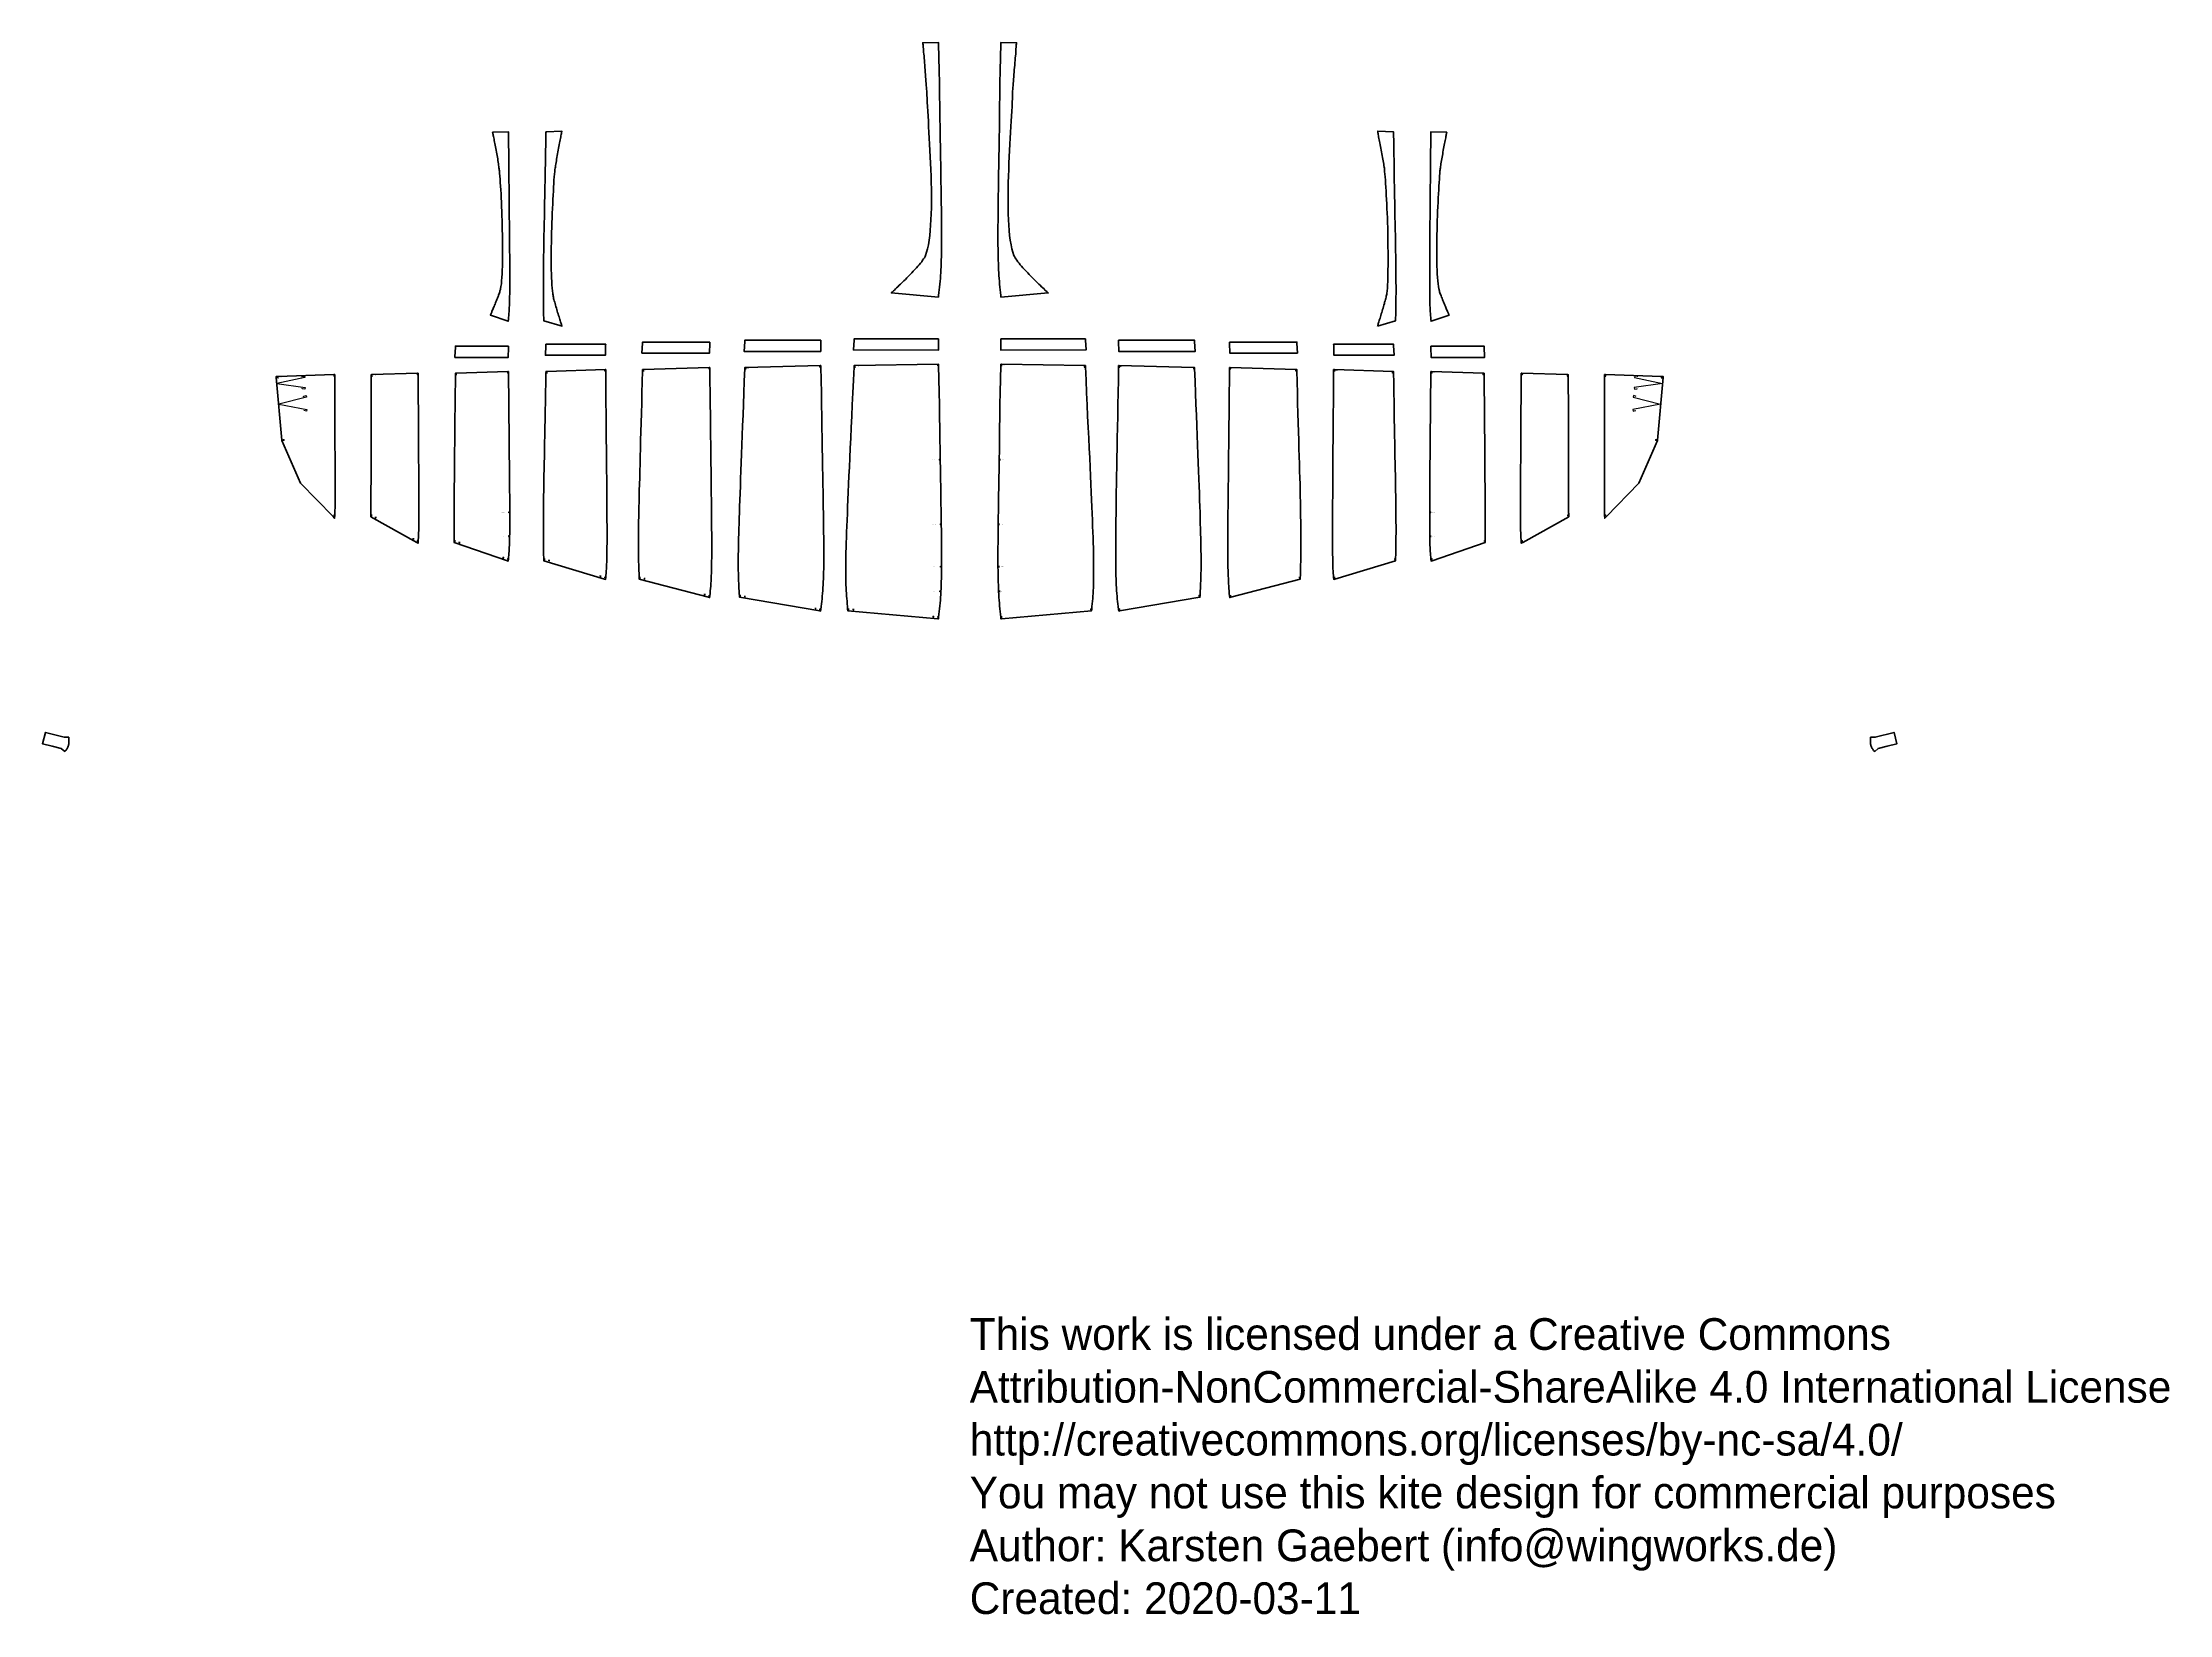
# Model space of a CAD drawing. Header units: millimetres. Extents: x -5850 to 7569, y -5370 to 4550.
import ezdxf

# ---------------------------------------------------------------- set-up
doc = ezdxf.new("R2010")
doc.units = ezdxf.units.MM
doc.layers.add('CUT', color=6, linetype='Continuous', lineweight=50)
doc.layers.add('PEN', color=5, linetype='Continuous')
doc.layers.add('TEXT', color=3, linetype='Continuous')

msp = doc.modelspace()

# ---------------------------------------------------------------- linework, layer by layer
at = {"layer": 'CUT'}
for points in [[(-296, 4548), (-296, 4547), (-295, 4545), (-295, 4541), (-294, 4535), (-294, 4528), (-293, 4520), (-292, 4511), (-292, 4501), (-291, 4489), (-290, 4477), (-288, 4465), (-287, 4451), (-286, 4437), (-285, 4423), (-284, 4408), (-283, 4393), (-281, 4378), (-280, 4363), (-279, 4348), (-278, 4333), (-277, 4319), (-276, 4305), (-275, 4291), (-274, 4278), (-273, 4266), (-272, 4254), (-271, 4244), (-271, 4234), (-271, 4226), (-270, 4219), (-269, 4197), (-268, 4173), (-267, 4146), (-265, 4117), (-263, 4086), (-261, 4053), (-259, 4019), (-257, 3983), (-255, 3946), (-253, 3908), (-251, 3869), (-249, 3829), (-247, 3788), (-246, 3748), (-244, 3707), (-243, 3666), (-242, 3625), (-242, 3585), (-242, 3546), (-242, 3507), (-243, 3469), (-245, 3432), (-247, 3397), (-249, 3364), (-252, 3332), (-256, 3302), (-261, 3274), (-266, 3249), (-272, 3226), (-279, 3205), (-282, 3199), (-286, 3192), (-291, 3184), (-297, 3176), (-303, 3167), (-311, 3158), (-319, 3148), (-327, 3138), (-336, 3128), (-346, 3118), (-356, 3107), (-366, 3097), (-376, 3086), (-386, 3076), (-396, 3065), (-406, 3055), (-416, 3045), (-426, 3036), (-436, 3026), (-445, 3018), (-453, 3009), (-461, 3002), (-469, 2995), (-475, 2988), (-481, 2983), (-486, 2978), (-490, 2975), (-493, 2972), (-495, 2970), (-495, 2970), (-495, 2970), (-197, 2944), (-197, 2944), (-196, 2953), (-194, 2972), (-192, 2990), (-190, 3007), (-188, 3025), (-187, 3043), (-185, 3061), (-184, 3079), (-183, 3097), (-182, 3116), (-181, 3135), (-181, 3156), (-180, 3177), (-179, 3199), (-179, 3222), (-179, 3247), (-178, 3272), (-178, 3300), (-178, 3328), (-178, 3359), (-178, 3391), (-179, 3425), (-179, 3461), (-179, 3499), (-180, 3539), (-180, 3581), (-181, 3626), (-182, 3673), (-182, 3722), (-183, 3774), (-184, 3829), (-185, 3886), (-186, 3947), (-187, 4010), (-188, 4076), (-189, 4146), (-190, 4218), (-191, 4294), (-193, 4373), (-194, 4456), (-196, 4542), (-196, 4550), (-296, 4548), (-196, 4550)], [(296, 4548), (296, 4547), (295, 4545), (295, 4541), (294, 4535), (294, 4528), (293, 4520), (292, 4511), (292, 4501), (291, 4489), (290, 4477), (288, 4465), (287, 4451), (286, 4437), (285, 4423), (284, 4408), (283, 4393), (281, 4378), (280, 4363), (279, 4348), (278, 4333), (277, 4319), (276, 4305), (275, 4291), (274, 4278), (273, 4266), (272, 4254), (271, 4244), (271, 4234), (271, 4226), (270, 4219), (269, 4197), (268, 4173), (267, 4146), (265, 4117), (263, 4086), (261, 4053), (259, 4019), (257, 3983), (255, 3946), (253, 3908), (251, 3869), (249, 3829), (247, 3788), (246, 3748), (244, 3707), (243, 3666), (242, 3625), (242, 3585), (242, 3546), (242, 3507), (243, 3469), (245, 3432), (247, 3397), (249, 3364), (252, 3332), (256, 3302), (261, 3274), (266, 3249), (272, 3226), (279, 3205), (282, 3199), (286, 3192), (291, 3184), (297, 3176), (303, 3167), (311, 3158), (319, 3148), (327, 3138), (336, 3128), (346, 3118), (356, 3107), (366, 3097), (376, 3086), (386, 3076), (396, 3065), (406, 3055), (416, 3045), (426, 3036), (436, 3026), (445, 3018), (453, 3009), (461, 3002), (469, 2995), (475, 2988), (481, 2983), (486, 2978), (490, 2975), (493, 2972), (495, 2970), (495, 2970), (495, 2970), (197, 2944), (197, 2944), (196, 2953), (194, 2972), (192, 2990), (190, 3007), (188, 3025), (187, 3043), (185, 3061), (184, 3079), (183, 3097), (182, 3116), (181, 3135), (181, 3156), (180, 3177), (179, 3199), (179, 3222), (179, 3247), (178, 3272), (178, 3300), (178, 3328), (178, 3359), (178, 3391), (179, 3425), (179, 3461), (179, 3499), (180, 3539), (180, 3581), (181, 3626), (182, 3673), (182, 3722), (183, 3774), (184, 3829), (185, 3886), (186, 3947), (187, 4010), (188, 4076), (189, 4146), (190, 4218), (191, 4294), (193, 4373), (194, 4456), (196, 4542), (196, 4550), (296, 4548), (196, 4550)], [(-3010, 3984), (-3010, 3983), (-3009, 3982), (-3009, 3979), (-3008, 3974), (-3007, 3969), (-3006, 3963), (-3004, 3957), (-3003, 3949), (-3001, 3941), (-3000, 3932), (-2998, 3922), (-2996, 3913), (-2994, 3902), (-2992, 3892), (-2990, 3881), (-2988, 3870), (-2986, 3859), (-2984, 3848), (-2982, 3837), (-2980, 3826), (-2978, 3815), (-2977, 3805), (-2975, 3795), (-2973, 3785), (-2972, 3776), (-2971, 3767), (-2970, 3760), (-2969, 3752), (-2968, 3746), (-2967, 3741), (-2966, 3725), (-2965, 3707), (-2963, 3688), (-2962, 3667), (-2960, 3644), (-2959, 3620), (-2957, 3595), (-2956, 3569), (-2955, 3542), (-2953, 3514), (-2952, 3485), (-2951, 3456), (-2950, 3427), (-2949, 3397), (-2949, 3367), (-2948, 3337), (-2948, 3307), (-2947, 3278), (-2947, 3249), (-2947, 3220), (-2947, 3192), (-2948, 3165), (-2948, 3139), (-2949, 3114), (-2950, 3091), (-2952, 3068), (-2954, 3047), (-2955, 3028), (-2958, 3010), (-2960, 2995), (-2961, 2991), (-2962, 2987), (-2964, 2982), (-2965, 2976), (-2967, 2970), (-2969, 2964), (-2972, 2958), (-2974, 2951), (-2977, 2944), (-2980, 2936), (-2983, 2929), (-2985, 2922), (-2989, 2914), (-2992, 2907), (-2995, 2899), (-2998, 2892), (-3001, 2885), (-3004, 2878), (-3006, 2871), (-3009, 2865), (-3012, 2859), (-3014, 2853), (-3016, 2848), (-3018, 2844), (-3020, 2840), (-3021, 2836), (-3023, 2834), (-3024, 2832), (-3024, 2830), (-3024, 2830), (-3024, 2830), (-2911, 2791), (-2911, 2791), (-2910, 2803), (-2909, 2815), (-2908, 2828), (-2907, 2840), (-2906, 2852), (-2905, 2865), (-2905, 2878), (-2904, 2891), (-2904, 2904), (-2903, 2918), (-2903, 2932), (-2903, 2947), (-2902, 2963), (-2902, 2979), (-2902, 2997), (-2902, 3015), (-2902, 3034), (-2902, 3054), (-2902, 3076), (-2902, 3098), (-2902, 3122), (-2902, 3148), (-2902, 3175), (-2902, 3203), (-2903, 3233), (-2903, 3264), (-2903, 3297), (-2904, 3332), (-2904, 3369), (-2904, 3408), (-2905, 3449), (-2905, 3489), (-2905, 3536), (-2906, 3583), (-2906, 3633), (-2907, 3684), (-2907, 3738), (-2908, 3794), (-2908, 3853), (-2909, 3911), (-2910, 3979), (-2910, 3987), (-3010, 3984), (-2910, 3987)], [(-2572, 2759), (-2572, 2759), (-2573, 2761), (-2574, 2763), (-2575, 2767), (-2576, 2771), (-2578, 2776), (-2580, 2782), (-2582, 2788), (-2584, 2795), (-2586, 2803), (-2589, 2811), (-2591, 2819), (-2594, 2828), (-2597, 2837), (-2600, 2846), (-2602, 2855), (-2605, 2865), (-2608, 2874), (-2611, 2884), (-2613, 2893), (-2616, 2902), (-2618, 2911), (-2621, 2920), (-2623, 2928), (-2625, 2935), (-2627, 2943), (-2628, 2949), (-2629, 2956), (-2631, 2961), (-2631, 2966), (-2633, 2982), (-2635, 3000), (-2636, 3020), (-2637, 3042), (-2638, 3065), (-2639, 3090), (-2640, 3116), (-2640, 3143), (-2640, 3170), (-2640, 3199), (-2640, 3229), (-2640, 3259), (-2639, 3289), (-2638, 3320), (-2638, 3351), (-2637, 3382), (-2636, 3412), (-2635, 3443), (-2634, 3473), (-2632, 3502), (-2631, 3531), (-2630, 3559), (-2628, 3586), (-2627, 3612), (-2626, 3637), (-2624, 3660), (-2623, 3682), (-2621, 3702), (-2620, 3720), (-2618, 3736), (-2617, 3742), (-2617, 3748), (-2616, 3756), (-2614, 3764), (-2613, 3773), (-2612, 3782), (-2610, 3792), (-2608, 3803), (-2606, 3814), (-2604, 3825), (-2602, 3836), (-2600, 3848), (-2598, 3860), (-2596, 3871), (-2594, 3883), (-2592, 3894), (-2590, 3905), (-2588, 3916), (-2586, 3926), (-2584, 3936), (-2582, 3945), (-2580, 3954), (-2579, 3962), (-2578, 3969), (-2576, 3975), (-2575, 3980), (-2575, 3985), (-2574, 3988), (-2574, 3990), (-2573, 3990), (-2573, 3990), (-2673, 3987), (-2673, 3987), (-2674, 3979), (-2675, 3915), (-2676, 3854), (-2677, 3795), (-2678, 3738), (-2679, 3684), (-2680, 3633), (-2681, 3584), (-2682, 3536), (-2683, 3492), (-2683, 3449), (-2684, 3408), (-2685, 3369), (-2686, 3332), (-2686, 3298), (-2687, 3264), (-2687, 3233), (-2688, 3203), (-2688, 3175), (-2688, 3148), (-2689, 3123), (-2689, 3099), (-2689, 3076), (-2689, 3055), (-2689, 3034), (-2690, 3015), (-2690, 2997), (-2690, 2980), (-2690, 2963), (-2689, 2947), (-2689, 2933), (-2689, 2918), (-2689, 2904), (-2689, 2891), (-2689, 2878), (-2688, 2865), (-2688, 2853), (-2688, 2840), (-2688, 2828), (-2687, 2815), (-2687, 2803), (-2687, 2794), (-2687, 2794), (-2572, 2759)], [(2572, 2759), (2572, 2759), (2573, 2761), (2574, 2763), (2575, 2767), (2576, 2771), (2578, 2776), (2580, 2782), (2582, 2788), (2584, 2795), (2586, 2803), (2589, 2811), (2591, 2819), (2594, 2828), (2597, 2837), (2600, 2846), (2602, 2855), (2605, 2865), (2608, 2874), (2611, 2884), (2613, 2893), (2616, 2902), (2618, 2911), (2621, 2920), (2623, 2928), (2625, 2935), (2627, 2943), (2628, 2949), (2629, 2956), (2631, 2961), (2631, 2966), (2633, 2982), (2635, 3000), (2636, 3020), (2637, 3042), (2638, 3065), (2639, 3090), (2639, 3116), (2640, 3143), (2640, 3170), (2640, 3199), (2640, 3229), (2639, 3259), (2639, 3289), (2638, 3320), (2638, 3351), (2637, 3382), (2636, 3412), (2635, 3443), (2634, 3473), (2632, 3502), (2631, 3531), (2630, 3559), (2628, 3586), (2627, 3612), (2626, 3637), (2624, 3660), (2623, 3682), (2621, 3702), (2620, 3720), (2618, 3736), (2617, 3742), (2617, 3748), (2616, 3756), (2614, 3764), (2613, 3773), (2612, 3782), (2610, 3792), (2608, 3803), (2606, 3814), (2604, 3825), (2602, 3836), (2600, 3848), (2598, 3860), (2596, 3871), (2594, 3883), (2592, 3894), (2590, 3905), (2588, 3916), (2586, 3926), (2584, 3936), (2582, 3945), (2580, 3954), (2579, 3962), (2578, 3969), (2576, 3975), (2575, 3980), (2575, 3985), (2574, 3988), (2574, 3990), (2573, 3990), (2573, 3990), (2673, 3987), (2673, 3987), (2674, 3979), (2675, 3915), (2676, 3854), (2677, 3795), (2678, 3738), (2679, 3684), (2680, 3633), (2681, 3584), (2682, 3536), (2683, 3492), (2683, 3449), (2684, 3408), (2685, 3369), (2686, 3332), (2686, 3298), (2687, 3264), (2687, 3233), (2688, 3203), (2688, 3175), (2688, 3148), (2689, 3123), (2689, 3099), (2689, 3076), (2689, 3055), (2689, 3034), (2690, 3015), (2690, 2997), (2690, 2980), (2690, 2963), (2689, 2947), (2689, 2933), (2689, 2918), (2689, 2904), (2689, 2891), (2689, 2878), (2688, 2865), (2688, 2853), (2688, 2840), (2688, 2828), (2687, 2815), (2687, 2803), (2687, 2794), (2687, 2794), (2572, 2759)], [(3010, 3984), (3010, 3983), (3009, 3982), (3009, 3979), (3008, 3974), (3007, 3969), (3006, 3963), (3004, 3957), (3003, 3949), (3001, 3941), (3000, 3932), (2998, 3922), (2996, 3913), (2994, 3902), (2992, 3892), (2990, 3881), (2988, 3870), (2986, 3859), (2984, 3848), (2982, 3837), (2980, 3826), (2978, 3815), (2977, 3805), (2975, 3795), (2973, 3785), (2972, 3776), (2971, 3767), (2970, 3760), (2969, 3752), (2968, 3746), (2967, 3741), (2966, 3725), (2965, 3707), (2963, 3688), (2962, 3667), (2960, 3644), (2959, 3620), (2957, 3595), (2956, 3569), (2955, 3542), (2953, 3514), (2952, 3485), (2951, 3456), (2950, 3427), (2949, 3397), (2949, 3367), (2948, 3337), (2948, 3307), (2947, 3278), (2947, 3249), (2947, 3220), (2947, 3192), (2948, 3165), (2948, 3139), (2949, 3114), (2950, 3091), (2952, 3068), (2954, 3047), (2955, 3028), (2958, 3010), (2960, 2995), (2961, 2991), (2962, 2987), (2964, 2982), (2965, 2976), (2967, 2970), (2969, 2964), (2972, 2958), (2974, 2951), (2977, 2944), (2980, 2936), (2983, 2929), (2985, 2922), (2989, 2914), (2992, 2907), (2995, 2899), (2998, 2892), (3001, 2885), (3004, 2878), (3006, 2871), (3009, 2865), (3012, 2859), (3014, 2853), (3016, 2848), (3018, 2844), (3020, 2840), (3021, 2836), (3023, 2834), (3024, 2832), (3024, 2830), (3024, 2830), (3024, 2830), (2911, 2791), (2911, 2791), (2910, 2803), (2909, 2815), (2908, 2828), (2907, 2840), (2906, 2852), (2905, 2865), (2905, 2878), (2904, 2891), (2904, 2904), (2903, 2918), (2903, 2932), (2903, 2947), (2902, 2963), (2902, 2979), (2902, 2997), (2902, 3015), (2902, 3034), (2902, 3054), (2902, 3076), (2902, 3098), (2902, 3122), (2902, 3148), (2902, 3175), (2902, 3203), (2903, 3233), (2903, 3264), (2903, 3297), (2904, 3332), (2904, 3369), (2904, 3408), (2905, 3449), (2905, 3489), (2905, 3536), (2906, 3583), (2906, 3633), (2907, 3684), (2907, 3738), (2908, 3794), (2908, 3853), (2909, 3911), (2910, 3979), (2910, 3987), (3010, 3984), (2910, 3987)], [(-2910, 2634), (-2910, 2626), (-2911, 2563), (-3248, 2563), (-3248, 2568), (-3245, 2626), (-3245, 2634), (-2910, 2634)], [(-2296, 2646), (-2297, 2638), (-2298, 2576), (-2677, 2576), (-2674, 2639), (-2674, 2646), (-2296, 2646)], [(-1640, 2660), (-1640, 2652), (-1641, 2590), (-2068, 2590), (-2064, 2652), (-2064, 2660), (-1640, 2660)], [(-939, 2671), (-939, 2663), (-940, 2601), (-1423, 2601), (-1419, 2663), (-1419, 2671), (-939, 2671)], [(-196, 2680), (-196, 2672), (-196, 2609), (-734, 2610), (-730, 2672), (-730, 2680), (-196, 2680)], [(196, 2680), (196, 2672), (196, 2609), (734, 2610), (730, 2672), (730, 2680), (196, 2680)], [(939, 2671), (939, 2663), (940, 2601), (1423, 2601), (1419, 2663), (1419, 2671), (939, 2671)], [(1640, 2660), (1640, 2652), (1641, 2590), (2068, 2590), (2064, 2652), (2064, 2660), (1640, 2660)], [(2296, 2646), (2297, 2638), (2298, 2576), (2677, 2576), (2674, 2639), (2674, 2646), (2296, 2646)], [(2910, 2634), (2910, 2626), (2911, 2563), (3248, 2563), (3248, 2568), (3245, 2626), (3245, 2634), (2910, 2634)], [(-4006, 2454), (-4006, 2446), (-4006, 2397), (-4006, 2351), (-4005, 2307), (-4005, 2264), (-4005, 2224), (-4005, 2185), (-4005, 2148), (-4005, 2113), (-4005, 2079), (-4005, 2047), (-4005, 2016), (-4005, 1987), (-4004, 1959), (-4004, 1933), (-4004, 1908), (-4004, 1884), (-4004, 1862), (-4004, 1841), (-4004, 1820), (-4004, 1801), (-4004, 1783), (-4004, 1766), (-4004, 1750), (-4004, 1735), (-4004, 1720), (-4004, 1707), (-4004, 1694), (-4004, 1681), (-4004, 1670), (-4004, 1658), (-4004, 1648), (-4004, 1638), (-4004, 1628), (-4004, 1618), (-4004, 1609), (-4005, 1600), (-4005, 1592), (-4005, 1583), (-4005, 1575), (-4006, 1566), (-4007, 1548), (-4007, 1548), (-4017, 1559), (-4222, 1770), (-4339, 2039), (-4339, 2039), (-4339, 2040), (-4375, 2435), (-4375, 2443), (-4375, 2443), (-4365, 2443), (-4011, 2454), (-4006, 2454)], [(-3480, 2464), (-3480, 2455), (-3479, 2398), (-3479, 2343), (-3479, 2290), (-3478, 2239), (-3478, 2191), (-3478, 2145), (-3478, 2100), (-3477, 2058), (-3477, 2018), (-3477, 1980), (-3477, 1943), (-3477, 1908), (-3476, 1875), (-3476, 1844), (-3476, 1814), (-3476, 1786), (-3476, 1759), (-3476, 1734), (-3476, 1710), (-3475, 1687), (-3475, 1665), (-3475, 1645), (-3475, 1626), (-3475, 1607), (-3475, 1590), (-3475, 1574), (-3475, 1558), (-3475, 1544), (-3475, 1530), (-3476, 1516), (-3476, 1504), (-3476, 1491), (-3476, 1479), (-3476, 1468), (-3477, 1457), (-3477, 1446), (-3478, 1435), (-3478, 1425), (-3479, 1414), (-3480, 1403), (-3480, 1390), (-3480, 1390), (-3489, 1395), (-3779, 1557), (-3779, 1557), (-3779, 1566), (-3779, 1575), (-3778, 1583), (-3778, 1592), (-3778, 1601), (-3778, 1609), (-3778, 1619), (-3778, 1628), (-3778, 1638), (-3778, 1648), (-3778, 1659), (-3778, 1670), (-3778, 1681), (-3778, 1694), (-3778, 1707), (-3778, 1720), (-3778, 1735), (-3778, 1750), (-3777, 1766), (-3777, 1783), (-3777, 1801), (-3777, 1820), (-3777, 1841), (-3777, 1862), (-3777, 1884), (-3777, 1908), (-3777, 1933), (-3777, 1959), (-3777, 1987), (-3777, 2016), (-3777, 2047), (-3777, 2079), (-3777, 2113), (-3777, 2148), (-3777, 2185), (-3777, 2224), (-3777, 2264), (-3777, 2307), (-3776, 2351), (-3776, 2397), (-3776, 2446), (-3776, 2453), (-3776, 2453), (-3772, 2454), (-3484, 2463), (-3480, 2464)], [(-2910, 2474), (-2910, 2466), (-2909, 2397), (-2908, 2340), (-2908, 2281), (-2907, 2225), (-2907, 2171), (-2906, 2119), (-2906, 2070), (-2905, 2023), (-2905, 1975), (-2905, 1935), (-2904, 1895), (-2904, 1856), (-2904, 1819), (-2903, 1784), (-2903, 1751), (-2903, 1719), (-2902, 1689), (-2902, 1661), (-2902, 1634), (-2902, 1609), (-2902, 1585), (-2902, 1562), (-2902, 1541), (-2902, 1521), (-2902, 1501), (-2902, 1483), (-2902, 1466), (-2902, 1450), (-2903, 1434), (-2903, 1419), (-2903, 1405), (-2904, 1391), (-2904, 1377), (-2905, 1364), (-2905, 1352), (-2906, 1339), (-2907, 1327), (-2908, 1314), (-2909, 1302), (-2910, 1289), (-2911, 1278), (-2911, 1278), (-2917, 1280), (-3253, 1395), (-3253, 1395), (-3253, 1404), (-3253, 1414), (-3253, 1425), (-3253, 1436), (-3253, 1446), (-3253, 1457), (-3253, 1468), (-3253, 1480), (-3253, 1491), (-3253, 1504), (-3253, 1516), (-3253, 1530), (-3253, 1544), (-3253, 1558), (-3253, 1574), (-3253, 1590), (-3253, 1607), (-3253, 1626), (-3253, 1645), (-3252, 1665), (-3252, 1687), (-3252, 1710), (-3252, 1734), (-3252, 1759), (-3251, 1786), (-3251, 1814), (-3251, 1844), (-3251, 1875), (-3250, 1908), (-3250, 1943), (-3250, 1980), (-3249, 2018), (-3249, 2058), (-3248, 2101), (-3248, 2145), (-3248, 2191), (-3247, 2239), (-3247, 2290), (-3246, 2343), (-3245, 2398), (-3245, 2455), (-3245, 2463), (-3245, 2463), (-3241, 2463), (-2914, 2474), (-2910, 2474)], [(-2296, 2486), (-2296, 2478), (-2296, 2407), (-2295, 2339), (-2295, 2274), (-2294, 2211), (-2294, 2152), (-2293, 2094), (-2293, 2040), (-2292, 1987), (-2292, 1938), (-2291, 1890), (-2291, 1845), (-2290, 1802), (-2290, 1761), (-2290, 1723), (-2290, 1686), (-2289, 1651), (-2289, 1618), (-2289, 1586), (-2289, 1557), (-2289, 1529), (-2288, 1502), (-2288, 1477), (-2288, 1453), (-2288, 1431), (-2288, 1409), (-2288, 1389), (-2289, 1370), (-2289, 1352), (-2289, 1334), (-2289, 1318), (-2290, 1302), (-2290, 1287), (-2290, 1272), (-2291, 1257), (-2292, 1243), (-2292, 1229), (-2293, 1215), (-2294, 1201), (-2295, 1187), (-2296, 1173), (-2297, 1162), (-2297, 1162), (-2304, 1163), (-2687, 1280), (-2687, 1280), (-2687, 1289), (-2687, 1302), (-2688, 1314), (-2688, 1327), (-2688, 1339), (-2688, 1352), (-2689, 1365), (-2689, 1378), (-2689, 1391), (-2689, 1405), (-2689, 1419), (-2689, 1434), (-2690, 1450), (-2690, 1466), (-2690, 1483), (-2690, 1502), (-2689, 1521), (-2689, 1541), (-2689, 1563), (-2689, 1585), (-2689, 1609), (-2688, 1635), (-2688, 1661), (-2688, 1690), (-2687, 1720), (-2687, 1751), (-2686, 1784), (-2686, 1819), (-2685, 1856), (-2684, 1895), (-2683, 1935), (-2683, 1978), (-2682, 2023), (-2681, 2070), (-2680, 2119), (-2679, 2171), (-2678, 2225), (-2677, 2281), (-2676, 2340), (-2675, 2402), (-2674, 2466), (-2673, 2474), (-2673, 2474), (-2669, 2474), (-2301, 2486), (-2296, 2486)], [(-1640, 2500), (-1640, 2492), (-1639, 2414), (-1638, 2339), (-1637, 2267), (-1636, 2199), (-1635, 2133), (-1635, 2071), (-1634, 2011), (-1633, 1953), (-1633, 1899), (-1632, 1847), (-1632, 1797), (-1631, 1750), (-1631, 1705), (-1630, 1663), (-1630, 1622), (-1629, 1584), (-1629, 1548), (-1629, 1513), (-1629, 1481), (-1628, 1450), (-1628, 1421), (-1628, 1393), (-1628, 1367), (-1628, 1343), (-1628, 1319), (-1628, 1297), (-1629, 1276), (-1629, 1256), (-1629, 1237), (-1630, 1219), (-1630, 1201), (-1631, 1184), (-1632, 1168), (-1632, 1152), (-1633, 1136), (-1634, 1120), (-1635, 1105), (-1637, 1089), (-1638, 1074), (-1640, 1058), (-1641, 1047), (-1641, 1047), (-1647, 1049), (-2085, 1164), (-2085, 1164), (-2085, 1173), (-2086, 1187), (-2086, 1201), (-2087, 1215), (-2087, 1229), (-2088, 1243), (-2088, 1257), (-2089, 1272), (-2089, 1287), (-2090, 1302), (-2090, 1318), (-2090, 1335), (-2090, 1352), (-2090, 1370), (-2090, 1389), (-2090, 1410), (-2090, 1431), (-2090, 1453), (-2090, 1477), (-2089, 1502), (-2089, 1529), (-2088, 1557), (-2088, 1587), (-2087, 1618), (-2086, 1651), (-2085, 1686), (-2085, 1723), (-2084, 1762), (-2082, 1802), (-2081, 1845), (-2080, 1891), (-2079, 1938), (-2077, 1988), (-2076, 2040), (-2074, 2094), (-2073, 2151), (-2071, 2211), (-2069, 2274), (-2068, 2339), (-2066, 2407), (-2064, 2478), (-2064, 2486), (-2064, 2486), (-2060, 2486), (-1644, 2500), (-1640, 2500)], [(-939, 2511), (-939, 2503), (-938, 2420), (-936, 2340), (-935, 2264), (-934, 2191), (-932, 2121), (-931, 2054), (-930, 1990), (-929, 1929), (-928, 1870), (-927, 1815), (-926, 1762), (-925, 1712), (-924, 1664), (-924, 1619), (-923, 1576), (-922, 1535), (-922, 1496), (-922, 1460), (-921, 1425), (-921, 1392), (-921, 1361), (-921, 1332), (-921, 1304), (-921, 1278), (-921, 1253), (-921, 1229), (-922, 1207), (-922, 1185), (-923, 1165), (-924, 1146), (-925, 1127), (-926, 1109), (-927, 1091), (-928, 1074), (-930, 1057), (-931, 1040), (-933, 1023), (-935, 1007), (-937, 990), (-939, 972), (-941, 962), (-941, 962), (-945, 963), (-1452, 1049), (-1452, 1049), (-1453, 1058), (-1454, 1074), (-1455, 1090), (-1456, 1105), (-1456, 1121), (-1457, 1136), (-1458, 1152), (-1458, 1168), (-1459, 1185), (-1459, 1202), (-1460, 1219), (-1460, 1237), (-1460, 1257), (-1460, 1277), (-1460, 1298), (-1460, 1320), (-1459, 1343), (-1459, 1368), (-1459, 1394), (-1458, 1421), (-1457, 1451), (-1456, 1481), (-1455, 1514), (-1454, 1548), (-1453, 1585), (-1452, 1623), (-1450, 1663), (-1449, 1706), (-1447, 1751), (-1446, 1797), (-1444, 1847), (-1442, 1899), (-1440, 1953), (-1437, 2011), (-1435, 2071), (-1433, 2134), (-1430, 2199), (-1427, 2268), (-1425, 2338), (-1422, 2413), (-1419, 2492), (-1418, 2500), (-1418, 2500), (-1414, 2500), (-944, 2511), (-939, 2511)], [(-196, 2520), (-196, 2512), (-194, 2426), (-193, 2343), (-191, 2264), (-190, 2188), (-189, 2115), (-188, 2046), (-187, 1980), (-186, 1917), (-185, 1856), (-184, 1799), (-183, 1744), (-182, 1692), (-182, 1643), (-181, 1596), (-180, 1551), (-180, 1509), (-179, 1469), (-179, 1431), (-179, 1395), (-178, 1361), (-178, 1329), (-178, 1298), (-178, 1270), (-178, 1242), (-179, 1217), (-179, 1192), (-179, 1169), (-180, 1147), (-181, 1126), (-181, 1105), (-182, 1086), (-183, 1067), (-184, 1048), (-185, 1030), (-187, 1013), (-188, 995), (-190, 977), (-192, 960), (-194, 942), (-196, 923), (-197, 913), (-197, 913), (-201, 914), (-769, 964), (-769, 964), (-770, 973), (-771, 990), (-773, 1007), (-774, 1024), (-776, 1041), (-777, 1057), (-778, 1074), (-779, 1092), (-780, 1109), (-781, 1127), (-781, 1146), (-782, 1166), (-782, 1186), (-782, 1207), (-782, 1230), (-782, 1254), (-782, 1278), (-781, 1305), (-781, 1333), (-780, 1362), (-779, 1393), (-778, 1426), (-777, 1460), (-775, 1497), (-774, 1536), (-772, 1577), (-770, 1620), (-768, 1665), (-766, 1713), (-764, 1763), (-762, 1815), (-759, 1871), (-757, 1929), (-754, 1990), (-751, 2054), (-748, 2121), (-744, 2191), (-741, 2264), (-737, 2340), (-734, 2420), (-730, 2503), (-730, 2511), (-730, 2511), (-726, 2511), (-200, 2520), (-196, 2520)], [(196, 2520), (196, 2512), (194, 2426), (193, 2343), (191, 2264), (190, 2188), (189, 2115), (188, 2046), (187, 1980), (186, 1917), (185, 1856), (184, 1799), (183, 1744), (182, 1692), (182, 1643), (181, 1596), (180, 1551), (180, 1509), (179, 1469), (179, 1431), (179, 1395), (178, 1361), (178, 1329), (178, 1298), (178, 1270), (178, 1242), (179, 1217), (179, 1192), (179, 1169), (180, 1147), (181, 1126), (181, 1105), (182, 1086), (183, 1067), (184, 1048), (185, 1030), (187, 1013), (188, 995), (190, 977), (192, 960), (194, 942), (196, 923), (197, 913), (197, 913), (201, 914), (769, 964), (769, 964), (770, 973), (771, 990), (773, 1007), (774, 1024), (776, 1041), (777, 1057), (778, 1074), (779, 1092), (780, 1109), (781, 1127), (781, 1146), (782, 1166), (782, 1186), (782, 1207), (782, 1230), (782, 1254), (782, 1278), (781, 1305), (781, 1333), (780, 1362), (779, 1393), (778, 1426), (777, 1460), (775, 1497), (774, 1536), (772, 1577), (770, 1620), (768, 1665), (766, 1713), (764, 1763), (762, 1815), (759, 1871), (757, 1929), (754, 1990), (751, 2054), (748, 2121), (744, 2191), (741, 2264), (737, 2340), (734, 2420), (730, 2503), (730, 2511), (730, 2511), (726, 2511), (200, 2520), (196, 2520)], [(939, 2511), (939, 2503), (938, 2420), (936, 2340), (935, 2264), (934, 2191), (932, 2121), (931, 2054), (930, 1990), (929, 1929), (928, 1870), (927, 1815), (926, 1762), (925, 1712), (924, 1664), (924, 1619), (923, 1576), (922, 1535), (922, 1496), (922, 1460), (921, 1425), (921, 1392), (921, 1361), (921, 1332), (921, 1304), (921, 1278), (921, 1253), (921, 1229), (922, 1207), (922, 1185), (923, 1165), (924, 1146), (925, 1127), (926, 1109), (927, 1091), (928, 1074), (930, 1057), (931, 1040), (933, 1023), (935, 1007), (937, 990), (939, 972), (941, 962), (941, 962), (945, 963), (1452, 1049), (1452, 1049), (1453, 1058), (1454, 1074), (1455, 1090), (1456, 1105), (1456, 1121), (1457, 1136), (1458, 1152), (1458, 1168), (1459, 1185), (1459, 1202), (1460, 1219), (1460, 1237), (1460, 1257), (1460, 1277), (1460, 1298), (1460, 1320), (1459, 1343), (1459, 1368), (1459, 1394), (1458, 1421), (1457, 1451), (1456, 1481), (1455, 1514), (1454, 1548), (1453, 1585), (1452, 1623), (1450, 1663), (1449, 1706), (1447, 1751), (1446, 1797), (1444, 1847), (1442, 1899), (1440, 1953), (1437, 2011), (1435, 2071), (1433, 2134), (1430, 2199), (1427, 2268), (1425, 2338), (1422, 2413), (1419, 2492), (1418, 2500), (1418, 2500), (1414, 2500), (944, 2511), (939, 2511)], [(1640, 2500), (1640, 2492), (1639, 2414), (1638, 2339), (1637, 2267), (1636, 2199), (1635, 2133), (1635, 2071), (1634, 2011), (1633, 1953), (1633, 1899), (1632, 1847), (1632, 1797), (1631, 1750), (1631, 1705), (1630, 1663), (1630, 1622), (1629, 1584), (1629, 1548), (1629, 1513), (1629, 1481), (1628, 1450), (1628, 1421), (1628, 1393), (1628, 1367), (1628, 1343), (1628, 1319), (1628, 1297), (1629, 1276), (1629, 1256), (1629, 1237), (1630, 1219), (1630, 1201), (1631, 1184), (1632, 1168), (1632, 1152), (1633, 1136), (1634, 1120), (1635, 1105), (1637, 1089), (1638, 1074), (1640, 1058), (1641, 1047), (1641, 1047), (1647, 1049), (2085, 1164), (2085, 1164), (2085, 1173), (2086, 1187), (2086, 1201), (2087, 1215), (2087, 1229), (2088, 1243), (2088, 1257), (2089, 1272), (2089, 1287), (2090, 1302), (2090, 1318), (2090, 1335), (2090, 1352), (2090, 1370), (2090, 1389), (2090, 1410), (2090, 1431), (2090, 1453), (2090, 1477), (2089, 1502), (2089, 1529), (2088, 1557), (2088, 1587), (2087, 1618), (2086, 1651), (2085, 1686), (2085, 1723), (2084, 1762), (2082, 1802), (2081, 1845), (2080, 1891), (2079, 1938), (2077, 1988), (2076, 2040), (2074, 2094), (2073, 2151), (2071, 2211), (2069, 2274), (2068, 2339), (2066, 2407), (2064, 2478), (2064, 2486), (2064, 2486), (2060, 2486), (1644, 2500), (1640, 2500)], [(2296, 2486), (2296, 2478), (2296, 2407), (2295, 2339), (2295, 2274), (2294, 2211), (2294, 2152), (2293, 2094), (2293, 2040), (2292, 1987), (2292, 1938), (2291, 1890), (2291, 1845), (2290, 1802), (2290, 1761), (2290, 1723), (2290, 1686), (2289, 1651), (2289, 1618), (2289, 1586), (2289, 1557), (2289, 1529), (2288, 1502), (2288, 1477), (2288, 1453), (2288, 1431), (2288, 1409), (2288, 1389), (2289, 1370), (2289, 1352), (2289, 1334), (2289, 1318), (2290, 1302), (2290, 1287), (2290, 1272), (2291, 1257), (2292, 1243), (2292, 1229), (2293, 1215), (2294, 1201), (2295, 1187), (2296, 1173), (2297, 1162), (2297, 1162), (2304, 1163), (2687, 1280), (2687, 1280), (2687, 1289), (2687, 1302), (2688, 1314), (2688, 1327), (2688, 1339), (2688, 1352), (2689, 1365), (2689, 1378), (2689, 1391), (2689, 1405), (2689, 1419), (2689, 1434), (2690, 1450), (2690, 1466), (2690, 1483), (2690, 1502), (2689, 1521), (2689, 1541), (2689, 1563), (2689, 1585), (2689, 1609), (2688, 1635), (2688, 1661), (2688, 1690), (2687, 1720), (2687, 1751), (2686, 1784), (2686, 1819), (2685, 1856), (2684, 1895), (2683, 1935), (2683, 1978), (2682, 2023), (2681, 2070), (2680, 2119), (2679, 2171), (2678, 2225), (2677, 2281), (2676, 2340), (2675, 2402), (2674, 2466), (2673, 2474), (2673, 2474), (2669, 2474), (2301, 2486), (2296, 2486)], [(2910, 2474), (2910, 2466), (2909, 2397), (2908, 2340), (2908, 2281), (2907, 2225), (2907, 2171), (2906, 2119), (2906, 2070), (2905, 2023), (2905, 1975), (2905, 1935), (2904, 1895), (2904, 1856), (2904, 1819), (2903, 1784), (2903, 1751), (2903, 1719), (2902, 1689), (2902, 1661), (2902, 1634), (2902, 1609), (2902, 1585), (2902, 1562), (2902, 1541), (2902, 1521), (2902, 1501), (2902, 1483), (2902, 1466), (2902, 1450), (2903, 1434), (2903, 1419), (2903, 1405), (2904, 1391), (2904, 1377), (2905, 1364), (2905, 1352), (2906, 1339), (2907, 1327), (2908, 1314), (2909, 1302), (2910, 1289), (2911, 1278), (2911, 1278), (2917, 1280), (3253, 1395), (3253, 1395), (3253, 1404), (3253, 1414), (3253, 1425), (3253, 1436), (3253, 1446), (3253, 1457), (3253, 1468), (3253, 1480), (3253, 1491), (3253, 1504), (3253, 1516), (3253, 1530), (3253, 1544), (3253, 1558), (3253, 1574), (3253, 1590), (3253, 1607), (3253, 1626), (3253, 1645), (3252, 1665), (3252, 1687), (3252, 1710), (3252, 1734), (3252, 1759), (3251, 1786), (3251, 1814), (3251, 1844), (3251, 1875), (3250, 1908), (3250, 1943), (3250, 1980), (3249, 2018), (3249, 2058), (3248, 2101), (3248, 2145), (3248, 2191), (3247, 2239), (3247, 2290), (3246, 2343), (3245, 2398), (3245, 2455), (3245, 2463), (3245, 2463), (3241, 2463), (2914, 2474), (2910, 2474)], [(3480, 2464), (3479, 2455), (3479, 2398), (3479, 2343), (3479, 2290), (3478, 2239), (3478, 2191), (3478, 2145), (3478, 2100), (3477, 2058), (3477, 2018), (3477, 1980), (3477, 1943), (3477, 1908), (3476, 1875), (3476, 1844), (3476, 1814), (3476, 1786), (3476, 1759), (3476, 1734), (3476, 1710), (3475, 1687), (3475, 1665), (3475, 1645), (3475, 1626), (3475, 1607), (3475, 1590), (3475, 1574), (3475, 1558), (3475, 1544), (3475, 1530), (3476, 1516), (3476, 1504), (3476, 1491), (3476, 1479), (3476, 1468), (3477, 1457), (3477, 1446), (3478, 1435), (3478, 1425), (3479, 1414), (3479, 1403), (3480, 1390), (3480, 1390), (3489, 1395), (3779, 1557), (3779, 1557), (3779, 1566), (3779, 1575), (3778, 1583), (3778, 1592), (3778, 1601), (3778, 1609), (3778, 1619), (3778, 1628), (3778, 1638), (3778, 1648), (3778, 1659), (3778, 1670), (3778, 1681), (3778, 1694), (3778, 1707), (3778, 1720), (3778, 1735), (3778, 1750), (3777, 1766), (3777, 1783), (3777, 1801), (3777, 1820), (3777, 1841), (3777, 1862), (3777, 1884), (3777, 1908), (3777, 1933), (3777, 1959), (3777, 1987), (3777, 2016), (3777, 2047), (3777, 2079), (3777, 2113), (3777, 2148), (3777, 2185), (3777, 2224), (3777, 2264), (3777, 2307), (3776, 2351), (3776, 2397), (3776, 2446), (3776, 2453), (3776, 2453), (3772, 2454), (3484, 2463), (3480, 2464)], [(4006, 2454), (4006, 2446), (4006, 2397), (4006, 2351), (4005, 2307), (4005, 2264), (4005, 2224), (4005, 2185), (4005, 2148), (4005, 2113), (4005, 2079), (4005, 2047), (4005, 2016), (4005, 1987), (4004, 1959), (4004, 1933), (4004, 1908), (4004, 1884), (4004, 1862), (4004, 1841), (4004, 1820), (4004, 1801), (4004, 1783), (4004, 1766), (4004, 1750), (4004, 1735), (4004, 1720), (4004, 1707), (4004, 1694), (4004, 1681), (4004, 1670), (4004, 1658), (4004, 1648), (4004, 1638), (4004, 1628), (4004, 1618), (4004, 1609), (4005, 1600), (4005, 1592), (4005, 1583), (4005, 1575), (4006, 1566), (4007, 1548), (4007, 1548), (4017, 1559), (4222, 1770), (4339, 2039), (4339, 2039), (4339, 2040), (4375, 2435), (4375, 2443), (4375, 2443), (4365, 2443), (4011, 2454), (4006, 2454)]]:
    msp.add_lwpolyline(points, dxfattribs=at)
for points in [[(-5788, 109), (-5850, 125), (-5832, 196), (-5713, 166), (-5684, 166), (-5683, 157), (-5683, 153), (-5683, 148), (-5683, 143), (-5683, 138), (-5683, 133), (-5683, 128), (-5684, 123), (-5685, 118), (-5686, 113), (-5688, 109), (-5690, 104), (-5692, 99), (-5694, 95), (-5697, 91), (-5700, 87), (-5703, 83), (-5710, 76), (-5732, 95), (-5788, 109)], [(5788, 109), (5850, 125), (5832, 196), (5713, 166), (5684, 166), (5683, 157), (5683, 153), (5683, 148), (5683, 143), (5683, 138), (5683, 133), (5683, 128), (5684, 123), (5685, 118), (5686, 113), (5688, 109), (5690, 104), (5692, 99), (5694, 95), (5697, 91), (5700, 87), (5703, 83), (5710, 76), (5732, 95), (5788, 109)]]:
    msp.add_lwpolyline(points, close=True, dxfattribs=at)
at = {"layer": 'PEN'}
for p, q in [((-4360, 2435), (-4370, 2435)), ((-4365, 2440), (-4365, 2430)), ((-4005, 2446), (-4015, 2446)), ((-4010, 2451), (-4010, 2441)), ((-3767, 2446), (-3777, 2446)), ((-3772, 2451), (-3772, 2441)), ((-3479, 2455), (-3489, 2455)), ((-3484, 2460), (-3484, 2450)), ((-3235, 2455), (-3245, 2455)), ((-3240, 2460), (-3240, 2450)), ((-2909, 2466), (-2919, 2466)), ((-2914, 2471), (-2914, 2461)), ((-2664, 2466), (-2674, 2466)), ((-2669, 2471), (-2669, 2461)), ((-2296, 2478), (-2306, 2478)), ((-2301, 2483), (-2301, 2473)), ((-2054, 2478), (-2064, 2478)), ((-2059, 2483), (-2059, 2473)), ((-1639, 2492), (-1649, 2492)), ((-1644, 2497), (-1644, 2487)), ((-1409, 2492), (-1419, 2492)), ((-1414, 2497), (-1414, 2487)), ((-939, 2503), (-949, 2503)), ((-944, 2508), (-944, 2498)), ((-720, 2503), (-730, 2503)), ((-725, 2508), (-725, 2498)), ((-195, 2512), (-205, 2512)), ((-200, 2517), (-200, 2507)), ((205, 2512), (195, 2512)), ((200, 2517), (200, 2507)), ((730, 2503), (720, 2503)), ((725, 2508), (725, 2498)), ((949, 2503), (939, 2503)), ((944, 2508), (944, 2498)), ((1419, 2492), (1409, 2492)), ((1414, 2497), (1414, 2487)), ((1649, 2492), (1639, 2492)), ((1644, 2497), (1644, 2487)), ((2064, 2478), (2054, 2478)), ((2059, 2483), (2059, 2473)), ((2306, 2478), (2296, 2478)), ((2301, 2483), (2301, 2473)), ((2674, 2466), (2664, 2466)), ((2669, 2471), (2669, 2461)), ((2919, 2466), (2909, 2466)), ((2914, 2471), (2914, 2461)), ((3245, 2455), (3235, 2455)), ((3240, 2460), (3240, 2450)), ((3489, 2455), (3479, 2455)), ((3484, 2460), (3484, 2450)), ((3777, 2446), (3767, 2446)), ((3772, 2451), (3772, 2441)), ((4015, 2446), (4005, 2446)), ((4010, 2451), (4010, 2441)), ((4370, 2435), (4360, 2435)), ((4365, 2440), (4365, 2430)), ((-4324, 2041), (-4334, 2041)), ((-4329, 2046), (-4329, 2036)), ((4334, 2041), (4324, 2041)), ((4329, 2046), (4329, 2036)), ((-185, 1917), (-195, 1917)), ((-190, 1922), (-190, 1912)), ((195, 1917), (185, 1917)), ((190, 1922), (190, 1912)), ((-4005, 1566), (-4015, 1566)), ((-4010, 1571), (-4010, 1561)), ((-3769, 1566), (-3779, 1566)), ((-3774, 1571), (-3774, 1561)), ((-3743, 1552), (-3753, 1552)), ((-3743, 1552), (-3753, 1552)), ((-3748, 1557), (-3748, 1547)), ((-3748, 1557), (-3748, 1547)), ((-2901, 1585), (-2911, 1585)), ((-2906, 1590), (-2906, 1580)), ((-179, 1509), (-189, 1509)), ((-184, 1514), (-184, 1504)), ((189, 1509), (179, 1509)), ((184, 1514), (184, 1504)), ((2911, 1585), (2901, 1585)), ((2906, 1590), (2906, 1580)), ((3779, 1566), (3769, 1566)), ((3774, 1571), (3774, 1561)), ((4015, 1566), (4005, 1566)), ((4010, 1571), (4010, 1561)), ((-3505, 1418), (-3515, 1418)), ((-3505, 1418), (-3515, 1418)), ((-3510, 1423), (-3510, 1413)), ((-3510, 1423), (-3510, 1413)), ((-3479, 1404), (-3489, 1404)), ((-3484, 1409), (-3484, 1399)), ((-3244, 1404), (-3254, 1404)), ((-3249, 1409), (-3249, 1399)), ((-3216, 1394), (-3226, 1394)), ((-3216, 1394), (-3226, 1394)), ((-3220, 1399), (-3220, 1389)), ((-3220, 1399), (-3220, 1389)), ((-2902, 1434), (-2912, 1434)), ((-2907, 1439), (-2907, 1429)), ((2912, 1434), (2902, 1434)), ((2907, 1439), (2907, 1429)), ((3254, 1404), (3244, 1404)), ((3249, 1409), (3249, 1399)), ((3489, 1404), (3479, 1404)), ((3484, 1409), (3484, 1399)), ((-2938, 1299), (-2948, 1299)), ((-2938, 1299), (-2948, 1299)), ((-2943, 1304), (-2943, 1294)), ((-2943, 1304), (-2943, 1294)), ((-2909, 1290), (-2919, 1290)), ((-2914, 1295), (-2914, 1285)), ((-2678, 1289), (-2688, 1289)), ((-2683, 1294), (-2683, 1284)), ((-2649, 1281), (-2659, 1281)), ((-2649, 1281), (-2659, 1281)), ((-2654, 1286), (-2654, 1276)), ((-2654, 1286), (-2654, 1276)), ((-178, 1242), (-188, 1242)), ((-183, 1247), (-183, 1237)), ((188, 1242), (178, 1242)), ((183, 1247), (183, 1237)), ((2688, 1289), (2678, 1289)), ((2683, 1294), (2683, 1284)), ((2919, 1290), (2909, 1290)), ((2914, 1295), (2914, 1285)), ((-2325, 1182), (-2335, 1182)), ((-2325, 1182), (-2335, 1182)), ((-2330, 1187), (-2330, 1177)), ((-2330, 1187), (-2330, 1177)), ((-2296, 1173), (-2306, 1173)), ((-2301, 1178), (-2301, 1168)), ((-2076, 1173), (-2086, 1173)), ((-2081, 1178), (-2081, 1168)), ((-2047, 1166), (-2057, 1166)), ((-2047, 1166), (-2057, 1166)), ((-2052, 1171), (-2052, 1161)), ((-2052, 1171), (-2052, 1161)), ((-182, 1086), (-192, 1086)), ((-187, 1091), (-187, 1081)), ((192, 1086), (182, 1086)), ((187, 1091), (187, 1081)), ((2086, 1173), (2076, 1173)), ((2081, 1178), (2081, 1168)), ((2306, 1173), (2296, 1173)), ((2301, 1178), (2301, 1168)), ((-1668, 1066), (-1678, 1066)), ((-1668, 1066), (-1678, 1066)), ((-1673, 1071), (-1673, 1061)), ((-1673, 1071), (-1673, 1061)), ((-1639, 1058), (-1649, 1058)), ((-1644, 1063), (-1644, 1053)), ((-1443, 1059), (-1453, 1059)), ((-1448, 1064), (-1448, 1054)), ((-1414, 1054), (-1424, 1054)), ((-1414, 1054), (-1424, 1054)), ((-1419, 1059), (-1419, 1049)), ((-1419, 1059), (-1419, 1049)), ((-968, 978), (-978, 978)), ((-968, 978), (-978, 978)), ((-973, 983), (-973, 973)), ((-973, 983), (-973, 973)), ((-939, 973), (-949, 973)), ((-944, 978), (-944, 968)), ((-760, 973), (-770, 973)), ((-765, 978), (-765, 968)), ((-730, 971), (-740, 971)), ((-730, 971), (-740, 971)), ((-735, 976), (-735, 966)), ((-735, 976), (-735, 966)), ((770, 973), (760, 973)), ((765, 978), (765, 968)), ((949, 973), (939, 973)), ((944, 978), (944, 968)), ((1453, 1059), (1443, 1059)), ((1448, 1064), (1448, 1054)), ((1649, 1058), (1639, 1058)), ((1644, 1063), (1644, 1053)), ((-225, 926), (-235, 926)), ((-225, 926), (-235, 926)), ((-230, 931), (-230, 921)), ((-230, 931), (-230, 921)), ((-195, 924), (-205, 924)), ((-200, 929), (-200, 919)), ((205, 924), (195, 924)), ((200, 929), (200, 919))]:
    msp.add_line(p, q, dxfattribs=at)
for points in [[(-4215, 2442), (-4211, 2443), (-4197, 2445), (-4195, 2436), (-4371, 2399), (-4193, 2373), (-4195, 2363), (-4209, 2365), (-4213, 2366)], [(4215, 2442), (4211, 2443), (4197, 2445), (4195, 2436), (4371, 2399), (4193, 2373), (4195, 2363), (4209, 2365), (4213, 2366)], [(-4205, 2317), (-4201, 2318), (-4187, 2322), (-4185, 2312), (-4359, 2268), (-4183, 2234), (-4185, 2224), (-4192, 2226), (-4202, 2228)], [(4205, 2317), (4201, 2318), (4187, 2322), (4185, 2312), (4359, 2268), (4183, 2234), (4185, 2224), (4192, 2226), (4202, 2228)]]:
    msp.add_lwpolyline(points, dxfattribs=at)

# ---------------------------------------------------------------- texts
at = {"layer": 'TEXT'}
for s, p in [('SAIL-7 R', (-4360, 2435)), ('SAIL-6 R', (-3767, 2446)), ('SAIL-5 R', (-3235, 2455)), ('SAIL-4 R', (-2664, 2466)), ('SAIL-3 R', (-2054, 2478)), ('SAIL-2 R', (-1409, 2492)), ('SAIL-1 R', (-720, 2503)), ('SAIL-1 L', (205, 2512)), ('SAIL-2 L', (949, 2503)), ('SAIL-3 L', (1649, 2492)), ('SAIL-4 L', (2306, 2478)), ('SAIL-5 L', (2919, 2466)), ('SAIL-6 L', (3489, 2455)), ('SAIL-7 L', (4015, 2446))]:
    msp.add_text(s, height=3, dxfattribs=at).set_placement(p)
at = {"layer": 'text'}
for p in [(-239, 1915), (201, 1915), (-2955, 1583), (-233, 1507), (195, 1507), (2917, 1583), (-2956, 1432), (2918, 1432), (-232, 1240), (194, 1240), (-236, 1084), (198, 1084)]:
    msp.add_text('strut-seam', height=3, dxfattribs=at).set_placement(p)
at = {"layer": 'TEXT', "insert": (0, -3500), "char_height": 200, "attachment_point": 1}
msp.add_mtext('This work is licensed under a Creative Commons \\PAttribution-NonCommercial-ShareAlike 4.0 International License\\Phttp://creativecommons.org/licenses/by-nc-sa/4.0/\\PYou may not use this kite design for commercial purposes\\PAuthor: Karsten Gaebert (info@wingworks.de)\\PCreated: 2020-03-11', dxfattribs=at)

doc.saveas('drawing.dxf')
